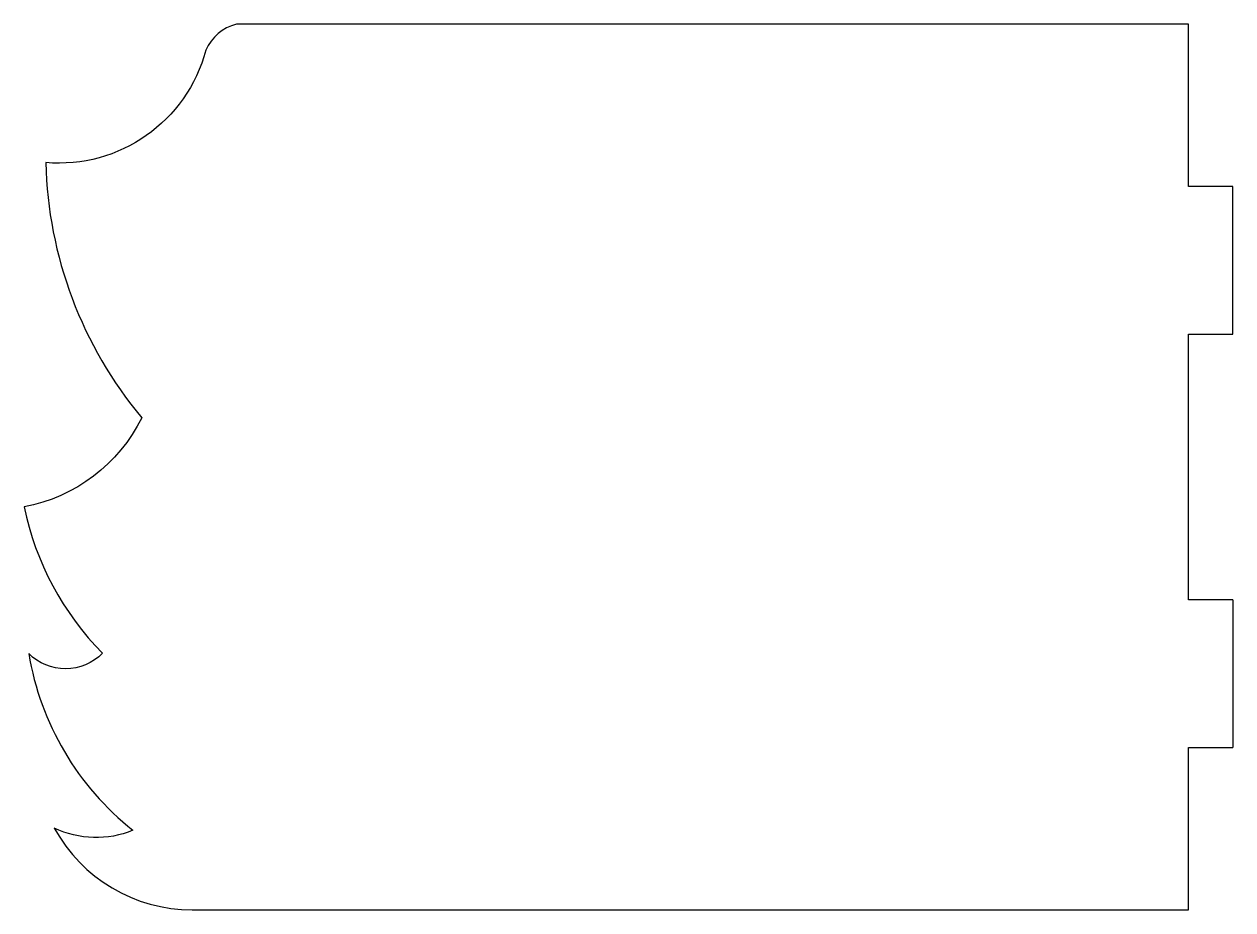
# Model space of a CAD drawing. Header units: millimetres. Extents: x 14.9 to 96.8, y -13 to 47.
import ezdxf

# ---------------------------------------------------------------- set-up
doc = ezdxf.new("R2010")
doc.units = ezdxf.units.MM
doc.layers.add('Corte exterior', color=1, linetype='Continuous', true_color=0xff0000)

msp = doc.modelspace()

# ---------------------------------------------------------------- linework, layer by layer
at = {"layer": 'Corte exterior'}
for p, q in [((96.786, 26.016), (96.786, 36.016)), ((96.786, 8.016), (96.786, -1.984))]:
    msp.add_line(p, q, dxfattribs=at)
msp.add_lwpolyline([(96.786, 36.016), (93.786, 36.016), (93.786, 47.016), (31.751, 47.016), (29.261, 47.016, 0.239088), (27.194, 45.257, -0.36422), (16.343, 37.639, 0.170056), (22.851, 20.358, -0.236068), (14.878, 14.321, 0.145113), (20.188, 4.396, -0.414214), (15.188, 4.373, 0.185678), (22.244, -7.595, -0.213504), (16.921, -7.448, 0.274161), (26.261, -12.984), (36.411, -12.984)], format="xyb", dxfattribs=at)
for points in [[(96.786, 8.016), (93.786, 8.016), (93.786, 26.016), (96.786, 26.016)], [(36.411, -12.984), (93.786, -12.984), (93.786, -1.984), (96.786, -1.984)]]:
    msp.add_lwpolyline(points, dxfattribs=at)

doc.saveas('drawing.dxf')
